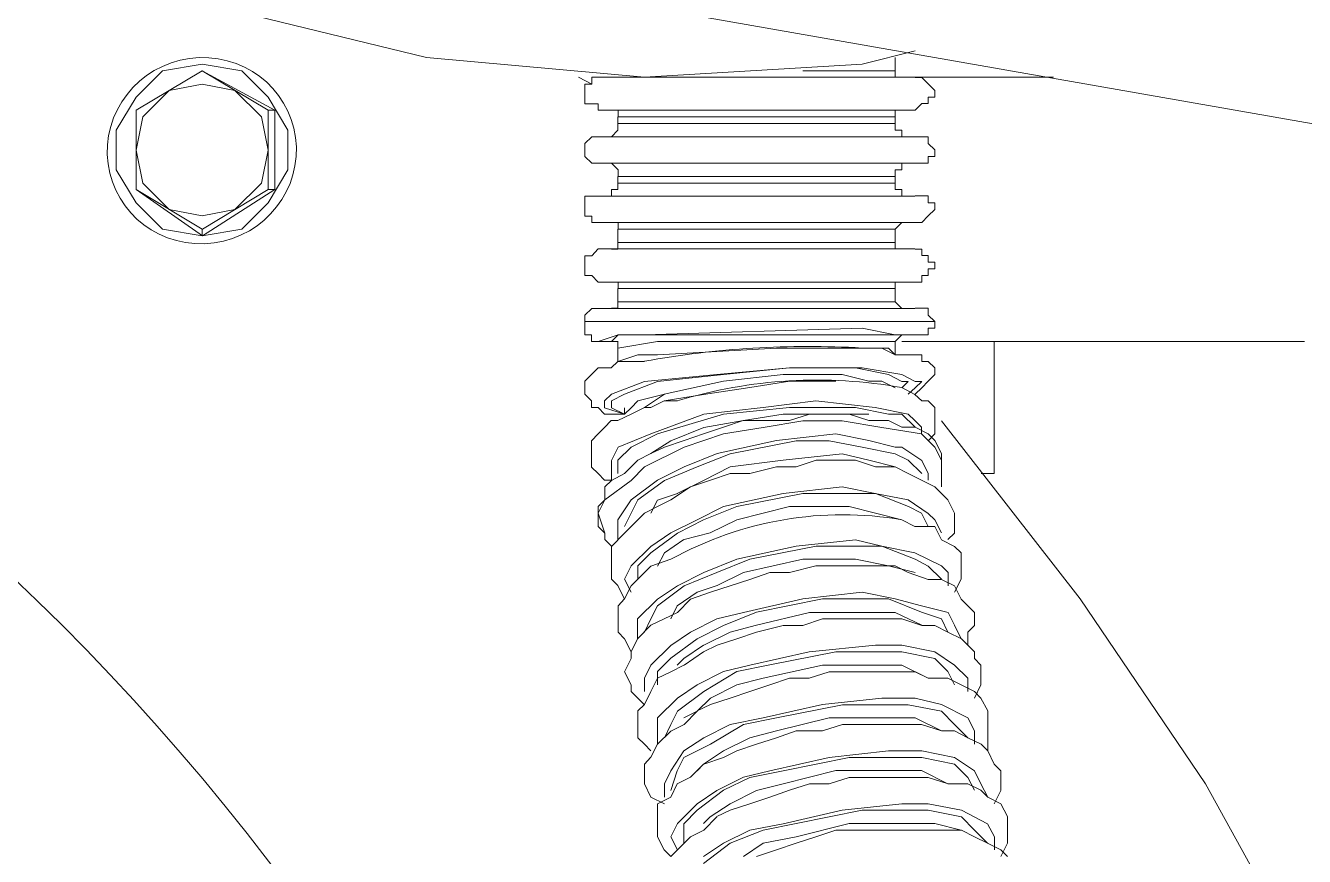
# Model space of a CAD drawing. Header units: inches. Extents: x 11 to 128, y 20 to 108.
# Drawn here: x 30.0536 to 30.192, y 83.0652 to 83.1551 of the extents above; entities that cross this region are included whole.
import ezdxf

# ---------------------------------------------------------------- set-up
doc = ezdxf.new("R2010")
doc.units = ezdxf.units.IN
doc.header["$MEASUREMENT"] = 0
doc.layers.add('1', color=255, linetype='Continuous')
doc.layers.add('Dim', color=6, linetype='Continuous', lineweight=13)

# ---------------------------------------------------------------- blocks, each defined once
blk = doc.blocks.new('5')
at = {"layer": '1', "lineweight": 9}
for p, q in [((225.1973, -21.47482), (225.46149, -21.52118)), ((225.21063, -21.48434), (225.2316, -21.48942)), ((225.2735, -21.49007), (225.2786, -21.48879)), ((225.21002, -21.49007), (225.20619, -21.4907)), ((225.21382, -21.4907), (225.21002, -21.49007)), ((225.2316, -21.48942), (225.25257, -21.49132)), ((225.25257, -21.49132), (225.2735, -21.49007)), ((225.27669, -21.48942), (225.27669, -21.49071)), ((225.21002, -21.4907), (225.20366, -21.49449)), ((225.20366, -21.49449), (225.21002, -21.4907)), ((225.20619, -21.4907), (225.20366, -21.49323)), ((225.217, -21.49449), (225.21002, -21.4907)), ((225.21002, -21.4907), (225.21636, -21.49449)), ((225.21002, -21.4907), (225.21002, -21.4907)), ((225.21636, -21.49323), (225.21382, -21.4907)), ((225.24749, -21.49197), (225.24621, -21.49132)), ((225.24812, -21.49132), (225.24749, -21.49132)), ((225.24749, -21.49132), (225.24749, -21.49198)), ((225.24938, -21.49132), (225.24811, -21.49132)), ((225.25257, -21.49132), (225.24938, -21.49132)), ((225.2735, -21.49132), (225.25257, -21.49132)), ((225.27605, -21.4907), (225.26782, -21.4907)), ((225.27351, -21.49132), (225.27795, -21.49132)), ((225.27669, -21.4907), (225.27604, -21.4907)), ((225.2767, -21.49069), (225.2767, -21.49132)), ((225.2767, -21.49132), (225.27732, -21.49132)), ((225.27732, -21.49132), (225.27795, -21.49132)), ((225.29193, -21.49132), (225.27734, -21.49132)), ((225.27795, -21.49132), (225.27859, -21.49132)), ((225.27924, -21.49133), (225.2786, -21.49133)), ((225.27987, -21.49196), (225.27924, -21.49133)), ((225.20683, -21.49258), (225.20429, -21.49513)), ((225.21002, -21.49197), (225.20683, -21.49258)), ((225.21317, -21.49258), (225.21002, -21.49197)), ((225.21572, -21.49513), (225.21317, -21.49258)), ((225.24749, -21.49198), (225.24684, -21.49198)), ((225.24684, -21.49198), (225.24684, -21.49259)), ((225.24684, -21.49259), (225.24684, -21.49322)), ((225.2805, -21.4926), (225.27987, -21.49196)), ((225.2805, -21.49323), (225.2805, -21.4926)), ((225.20366, -21.49323), (225.20175, -21.49641)), ((225.21826, -21.49641), (225.21636, -21.49323)), ((225.24684, -21.49322), (225.24684, -21.49387)), ((225.24684, -21.49387), (225.24749, -21.49387)), ((225.24749, -21.49387), (225.24812, -21.49387)), ((225.24812, -21.49387), (225.24812, -21.49449)), ((225.2786, -21.49449), (225.27924, -21.49386)), ((225.27924, -21.49386), (225.27987, -21.49386)), ((225.27987, -21.49386), (225.27987, -21.49323)), ((225.27987, -21.49323), (225.2805, -21.49323)), ((225.20366, -21.50212), (225.20366, -21.49449)), ((225.20366, -21.49449), (225.20366, -21.49449)), ((225.20366, -21.49832), (225.20366, -21.49449)), ((225.20429, -21.49513), (225.20366, -21.49832)), ((225.21636, -21.49832), (225.21572, -21.49513)), ((225.21636, -21.49449), (225.21636, -21.50213)), ((225.21699, -21.49449), (225.21637, -21.49449)), ((225.21699, -21.49833), (225.21699, -21.49449)), ((225.24938, -21.49449), (225.24811, -21.49449)), ((225.24812, -21.49449), (225.24939, -21.49449)), ((225.25318, -21.49449), (225.24938, -21.49449)), ((225.24938, -21.49449), (225.24938, -21.49449)), ((225.24938, -21.49449), (225.25003, -21.49449)), ((225.25318, -21.49449), (225.24939, -21.49449)), ((225.25002, -21.49514), (225.25002, -21.49578)), ((225.25129, -21.49514), (225.25002, -21.49514)), ((225.25003, -21.49449), (225.25003, -21.49515)), ((225.25382, -21.49514), (225.25129, -21.49514)), ((225.25318, -21.49449), (225.27415, -21.49449)), ((225.27415, -21.49449), (225.25318, -21.49449)), ((225.27605, -21.49514), (225.25381, -21.49514)), ((225.27795, -21.49449), (225.27415, -21.49449)), ((225.27415, -21.49449), (225.27795, -21.49449)), ((225.27669, -21.49514), (225.27604, -21.49514)), ((225.27733, -21.49449), (225.27669, -21.49449)), ((225.27669, -21.49449), (225.27669, -21.49514)), ((225.27669, -21.49514), (225.27669, -21.49578)), ((225.27669, -21.49514), (225.27669, -21.49514)), ((225.27733, -21.49449), (225.27796, -21.49449)), ((225.27795, -21.49449), (225.2786, -21.49449)), ((225.27795, -21.49449), (225.27859, -21.49449)), ((225.20175, -21.49641), (225.20175, -21.50021)), ((225.21826, -21.50021), (225.21826, -21.49641)), ((225.25002, -21.4964), (225.24938, -21.49706)), ((225.25002, -21.49577), (225.25002, -21.4964)), ((225.25129, -21.49577), (225.25002, -21.49577)), ((225.25382, -21.49577), (225.25129, -21.49577)), ((225.27605, -21.49577), (225.25381, -21.49577)), ((225.27669, -21.49577), (225.27604, -21.49577)), ((225.2767, -21.49576), (225.2767, -21.49641)), ((225.2767, -21.49641), (225.27732, -21.49641)), ((225.27732, -21.49641), (225.27732, -21.49705)), ((225.24749, -21.49705), (225.24684, -21.49768)), ((225.24812, -21.49705), (225.24749, -21.49705)), ((225.24938, -21.49705), (225.24811, -21.49705)), ((225.24812, -21.49705), (225.24812, -21.49705)), ((225.25318, -21.49705), (225.24938, -21.49705)), ((225.25318, -21.49705), (225.27415, -21.49705)), ((225.27415, -21.49705), (225.27795, -21.49705)), ((225.27732, -21.49705), (225.27795, -21.49705)), ((225.27795, -21.49705), (225.27859, -21.49705)), ((225.27924, -21.49705), (225.2786, -21.49705)), ((225.27987, -21.49705), (225.27924, -21.49705)), ((225.27987, -21.49768), (225.27987, -21.49705)), ((225.20365, -21.50212), (225.20365, -21.49832)), ((225.20366, -21.49832), (225.20429, -21.5015)), ((225.21572, -21.5015), (225.21636, -21.49832)), ((225.21699, -21.49832), (225.21699, -21.50212)), ((225.24684, -21.49768), (225.24684, -21.49833)), ((225.24684, -21.49833), (225.24684, -21.49894)), ((225.2805, -21.49831), (225.27987, -21.49768)), ((225.2805, -21.49895), (225.2805, -21.49831)), ((225.24684, -21.49894), (225.24749, -21.49958)), ((225.24749, -21.49958), (225.24812, -21.49958)), ((225.24938, -21.49958), (225.24811, -21.49958)), ((225.24812, -21.49958), (225.24939, -21.49958)), ((225.25318, -21.49958), (225.24938, -21.49958)), ((225.24938, -21.49958), (225.24938, -21.49958)), ((225.24938, -21.49958), (225.25003, -21.50021)), ((225.25318, -21.49958), (225.24939, -21.49958)), ((225.25318, -21.49958), (225.27415, -21.49958)), ((225.27415, -21.49958), (225.25318, -21.49958)), ((225.27795, -21.49958), (225.27415, -21.49958)), ((225.27415, -21.49958), (225.27795, -21.49958)), ((225.27733, -21.49957), (225.27733, -21.50022)), ((225.27733, -21.49958), (225.27796, -21.49958)), ((225.27795, -21.49958), (225.2786, -21.49958)), ((225.27795, -21.49958), (225.27859, -21.49958)), ((225.2786, -21.49958), (225.27924, -21.49958)), ((225.27924, -21.49958), (225.27987, -21.49958)), ((225.27987, -21.49958), (225.27987, -21.49895)), ((225.27987, -21.49895), (225.2805, -21.49895)), ((225.20175, -21.50021), (225.20366, -21.50339)), ((225.21636, -21.50339), (225.21826, -21.50021)), ((225.25002, -21.50086), (225.25002, -21.50151)), ((225.25129, -21.50086), (225.25002, -21.50086)), ((225.25003, -21.50021), (225.25003, -21.50086)), ((225.25382, -21.50086), (225.25129, -21.50086)), ((225.27605, -21.50086), (225.25381, -21.50086)), ((225.27669, -21.50086), (225.27604, -21.50086)), ((225.27733, -21.50022), (225.27669, -21.50022)), ((225.27669, -21.50022), (225.27669, -21.50086)), ((225.27669, -21.50086), (225.27669, -21.50151)), ((225.27669, -21.50086), (225.27669, -21.50086)), ((225.21003, -21.50657), (225.20365, -21.50212)), ((225.20366, -21.50212), (225.20366, -21.50212)), ((225.21002, -21.50592), (225.20366, -21.50213)), ((225.20429, -21.5015), (225.20683, -21.50403)), ((225.21636, -21.50212), (225.21003, -21.50592)), ((225.21699, -21.50212), (225.21003, -21.50657)), ((225.21317, -21.50403), (225.21572, -21.5015)), ((225.21699, -21.50212), (225.21637, -21.50212)), ((225.25002, -21.50212), (225.24938, -21.50212)), ((225.24938, -21.50212), (225.24938, -21.50275)), ((225.25002, -21.50151), (225.25002, -21.50151)), ((225.25002, -21.50151), (225.25002, -21.50212)), ((225.25129, -21.50151), (225.25002, -21.50151)), ((225.25382, -21.50151), (225.25129, -21.50151)), ((225.27605, -21.50151), (225.25381, -21.50151)), ((225.27669, -21.50151), (225.27604, -21.50151)), ((225.2767, -21.50151), (225.2767, -21.50212)), ((225.2767, -21.50212), (225.27732, -21.50212)), ((225.27732, -21.50212), (225.27732, -21.50275)), ((225.20366, -21.50339), (225.20619, -21.50592)), ((225.21382, -21.50592), (225.21636, -21.50339)), ((225.24749, -21.50275), (225.24684, -21.50275)), ((225.24684, -21.50275), (225.24684, -21.5034)), ((225.24684, -21.5034), (225.24684, -21.50403)), ((225.24812, -21.50275), (225.24749, -21.50275)), ((225.24938, -21.50275), (225.24811, -21.50275)), ((225.24812, -21.50275), (225.24812, -21.50275)), ((225.25318, -21.50275), (225.24938, -21.50275)), ((225.25318, -21.50275), (225.27415, -21.50275)), ((225.27415, -21.50275), (225.27795, -21.50275)), ((225.27732, -21.50275), (225.27795, -21.50275)), ((225.27795, -21.50275), (225.27859, -21.50275)), ((225.27924, -21.50274), (225.2786, -21.50274)), ((225.27987, -21.50274), (225.27924, -21.50274)), ((225.27987, -21.50339), (225.27987, -21.50274)), ((225.2805, -21.50339), (225.27987, -21.50339)), ((225.2805, -21.50403), (225.2805, -21.50339)), ((225.20683, -21.50403), (225.21002, -21.50466)), ((225.21002, -21.50466), (225.21317, -21.50403)), ((225.24684, -21.50403), (225.24684, -21.50467)), ((225.24684, -21.50467), (225.24749, -21.50467)), ((225.24749, -21.50467), (225.24749, -21.5053)), ((225.27924, -21.50529), (225.27987, -21.50466)), ((225.27987, -21.50466), (225.2805, -21.50403)), ((225.20619, -21.50592), (225.21002, -21.50658)), ((225.21002, -21.50592), (225.21002, -21.50592)), ((225.21002, -21.50658), (225.21382, -21.50592)), ((225.21002, -21.50657), (225.21002, -21.50592)), ((225.24749, -21.5053), (225.24812, -21.5053)), ((225.24938, -21.50529), (225.24811, -21.50529)), ((225.24812, -21.50529), (225.24939, -21.50529)), ((225.25318, -21.50529), (225.24938, -21.50529)), ((225.24938, -21.50529), (225.24938, -21.50529)), ((225.24938, -21.50529), (225.25003, -21.50529)), ((225.25318, -21.50529), (225.24939, -21.50529)), ((225.25002, -21.50592), (225.25002, -21.50721)), ((225.25129, -21.50592), (225.25002, -21.50592)), ((225.25003, -21.50529), (225.25003, -21.50592)), ((225.25382, -21.50592), (225.25129, -21.50592)), ((225.25318, -21.50529), (225.27415, -21.50529)), ((225.27415, -21.50529), (225.25318, -21.50529)), ((225.27605, -21.50592), (225.25381, -21.50592)), ((225.27795, -21.50529), (225.27415, -21.50529)), ((225.27415, -21.50529), (225.27795, -21.50529)), ((225.27669, -21.50592), (225.27604, -21.50592)), ((225.27733, -21.50529), (225.27669, -21.50592)), ((225.27669, -21.50592), (225.27669, -21.50721)), ((225.27669, -21.50592), (225.27669, -21.50592)), ((225.27733, -21.50529), (225.27796, -21.50529)), ((225.27795, -21.50529), (225.2786, -21.50529)), ((225.27795, -21.50529), (225.27859, -21.50529)), ((225.2786, -21.50529), (225.27924, -21.50529)), ((225.25002, -21.50721), (225.25002, -21.50721)), ((225.25002, -21.50721), (225.25002, -21.50784)), ((225.25129, -21.50721), (225.25002, -21.50721)), ((225.25382, -21.50721), (225.25129, -21.50721)), ((225.27605, -21.50721), (225.25381, -21.50721)), ((225.27669, -21.50721), (225.27604, -21.50721)), ((225.2767, -21.5072), (225.2767, -21.50783)), ((225.24749, -21.50849), (225.24684, -21.50849)), ((225.24684, -21.50849), (225.24684, -21.50912)), ((225.24812, -21.50783), (225.24749, -21.50849)), ((225.24938, -21.50783), (225.24811, -21.50783)), ((225.25318, -21.50783), (225.24938, -21.50783)), ((225.25002, -21.50784), (225.24938, -21.50784)), ((225.25318, -21.50783), (225.27415, -21.50783)), ((225.27415, -21.50783), (225.27795, -21.50783)), ((225.2767, -21.50783), (225.27732, -21.50783)), ((225.27732, -21.50783), (225.27795, -21.50783)), ((225.27795, -21.50783), (225.27859, -21.50783)), ((225.27924, -21.50784), (225.2786, -21.50784)), ((225.27924, -21.50847), (225.27924, -21.50784)), ((225.27987, -21.50847), (225.27924, -21.50847)), ((225.27987, -21.50911), (225.27987, -21.50847)), ((225.24684, -21.50912), (225.24684, -21.50975)), ((225.24684, -21.50975), (225.24684, -21.51038)), ((225.2805, -21.50911), (225.27987, -21.50911)), ((225.27987, -21.51037), (225.27987, -21.50974)), ((225.27987, -21.50974), (225.2805, -21.50974)), ((225.2805, -21.50974), (225.2805, -21.50911)), ((225.24684, -21.51038), (225.24749, -21.51038)), ((225.24749, -21.51038), (225.24812, -21.51102)), ((225.24938, -21.51103), (225.24811, -21.51103)), ((225.24812, -21.51103), (225.24939, -21.51103)), ((225.25318, -21.51103), (225.24938, -21.51103)), ((225.24938, -21.51103), (225.24938, -21.51103)), ((225.24938, -21.51103), (225.25003, -21.51103)), ((225.25318, -21.51103), (225.24939, -21.51103)), ((225.25003, -21.51103), (225.25003, -21.51166)), ((225.25318, -21.51103), (225.27415, -21.51103)), ((225.27415, -21.51103), (225.25318, -21.51103)), ((225.27795, -21.51103), (225.27415, -21.51103)), ((225.27415, -21.51103), (225.27795, -21.51103)), ((225.27733, -21.51102), (225.27669, -21.51102)), ((225.27669, -21.51102), (225.27669, -21.51165)), ((225.27733, -21.51103), (225.27796, -21.51103)), ((225.27795, -21.51103), (225.2786, -21.51103)), ((225.27795, -21.51103), (225.27859, -21.51103)), ((225.2786, -21.51103), (225.27924, -21.51103)), ((225.27924, -21.51103), (225.27924, -21.51037)), ((225.27924, -21.51037), (225.27987, -21.51037)), ((225.25002, -21.51165), (225.25002, -21.51292)), ((225.25129, -21.51165), (225.25002, -21.51165)), ((225.25382, -21.51165), (225.25129, -21.51165)), ((225.27605, -21.51165), (225.25381, -21.51165)), ((225.27669, -21.51165), (225.27604, -21.51165)), ((225.27669, -21.51165), (225.27669, -21.51292)), ((225.27669, -21.51165), (225.27669, -21.51165)), ((225.24749, -21.51355), (225.24684, -21.5142)), ((225.24812, -21.51355), (225.24749, -21.51355)), ((225.24938, -21.51355), (225.24811, -21.51355)), ((225.24812, -21.51355), (225.24812, -21.51355)), ((225.25002, -21.51354), (225.24938, -21.51354)), ((225.25318, -21.51355), (225.24938, -21.51355)), ((225.25002, -21.51291), (225.25002, -21.51291)), ((225.25002, -21.51291), (225.25002, -21.51354)), ((225.25129, -21.51291), (225.25002, -21.51291)), ((225.25382, -21.51291), (225.25129, -21.51291)), ((225.25318, -21.51355), (225.27415, -21.51355)), ((225.27605, -21.51291), (225.25381, -21.51291)), ((225.27415, -21.51355), (225.27795, -21.51355)), ((225.27669, -21.51291), (225.27604, -21.51291)), ((225.2767, -21.51291), (225.27732, -21.51355)), ((225.27732, -21.51355), (225.27795, -21.51355)), ((225.27795, -21.51355), (225.27859, -21.51355)), ((225.27924, -21.51354), (225.2786, -21.51354)), ((225.27987, -21.51354), (225.27924, -21.51354)), ((225.27987, -21.51419), (225.27987, -21.51354)), ((225.24684, -21.5142), (225.24684, -21.51483)), ((225.24684, -21.51482), (225.24684, -21.51482)), ((225.24684, -21.51482), (225.24684, -21.51546)), ((225.24749, -21.51482), (225.24684, -21.51482)), ((225.25129, -21.51482), (225.24748, -21.51482)), ((225.27924, -21.51482), (225.25128, -21.51482)), ((225.27924, -21.51482), (225.2805, -21.51482)), ((225.2805, -21.51482), (225.27987, -21.51419)), ((225.2805, -21.51545), (225.2805, -21.51482)), ((225.24684, -21.51546), (225.24684, -21.51609)), ((225.24684, -21.51609), (225.24748, -21.51609)), ((225.24748, -21.51609), (225.24748, -21.51674)), ((225.24811, -21.51673), (225.25003, -21.51608)), ((225.24938, -21.51608), (225.24938, -21.51608)), ((225.24939, -21.51673), (225.25003, -21.51608)), ((225.25003, -21.51608), (225.25257, -21.51608)), ((225.25003, -21.51608), (225.25128, -21.51608)), ((225.25128, -21.51608), (225.25318, -21.51608)), ((225.25257, -21.51608), (225.2735, -21.51545)), ((225.25318, -21.51608), (225.27351, -21.51608)), ((225.27351, -21.51545), (225.27351, -21.51545)), ((225.27351, -21.51545), (225.27669, -21.51608)), ((225.27351, -21.51608), (225.27605, -21.51608)), ((225.27351, -21.51608), (225.27351, -21.51608)), ((225.27605, -21.51608), (225.27734, -21.51608)), ((225.27669, -21.51674), (225.27733, -21.51608)), ((225.27669, -21.51608), (225.27733, -21.51608)), ((225.27669, -21.51608), (225.27859, -21.51608)), ((225.27733, -21.51608), (225.27796, -21.51608)), ((225.27733, -21.51608), (225.27733, -21.51608)), ((225.27733, -21.51608), (225.27733, -21.51608)), ((225.27733, -21.51608), (225.27733, -21.51608)), ((225.27795, -21.51608), (225.27734, -21.51608)), ((225.27734, -21.51608), (225.27795, -21.51608)), ((225.27795, -21.51608), (225.27734, -21.51608)), ((225.27859, -21.51608), (225.27795, -21.51608)), ((225.27796, -21.51608), (225.2786, -21.51608)), ((225.2786, -21.51608), (225.27925, -21.51608)), ((225.27925, -21.51608), (225.27987, -21.51608)), ((225.27987, -21.51608), (225.27987, -21.51545)), ((225.27987, -21.51545), (225.2805, -21.51545)), ((225.24748, -21.51674), (225.24811, -21.51674)), ((225.24874, -21.51673), (225.24811, -21.51673)), ((225.24811, -21.51674), (225.24874, -21.51674)), ((225.24938, -21.51673), (225.24874, -21.51673)), ((225.24874, -21.51674), (225.24938, -21.51674)), ((225.24938, -21.51674), (225.25002, -21.51674)), ((225.24938, -21.51674), (225.24938, -21.51674)), ((225.24938, -21.51674), (225.25003, -21.51674)), ((225.25002, -21.51674), (225.25002, -21.51674)), ((225.25002, -21.51674), (225.25002, -21.51737)), ((225.25002, -21.51737), (225.25382, -21.51674)), ((225.25002, -21.51674), (225.25002, -21.51674)), ((225.25382, -21.51674), (225.26399, -21.51674)), ((225.26399, -21.51674), (225.27415, -21.51674)), ((225.27415, -21.51674), (225.27669, -21.51674)), ((225.27669, -21.51802), (225.27669, -21.51673)), ((225.27669, -21.51674), (225.27669, -21.51674)), ((225.27733, -21.51674), (225.31606, -21.51674)), ((225.28622, -21.51674), (225.28622, -21.52943)), ((225.25002, -21.51737), (225.25002, -21.51865)), ((225.25192, -21.51802), (225.25002, -21.51865)), ((225.25382, -21.51802), (225.25192, -21.51802)), ((225.26527, -21.51736), (225.25382, -21.51802)), ((225.27098, -21.51736), (225.26527, -21.51736)), ((225.27415, -21.51736), (225.27098, -21.51736)), ((225.27415, -21.51737), (225.27351, -21.51737)), ((225.27542, -21.51736), (225.27415, -21.51736)), ((225.27541, -21.51737), (225.27415, -21.51737)), ((225.27605, -21.51737), (225.27541, -21.51737)), ((225.27669, -21.51802), (225.27542, -21.51736)), ((225.27604, -21.51736), (225.27669, -21.51802)), ((225.27733, -21.51802), (225.27668, -21.51802)), ((225.27669, -21.51802), (225.27669, -21.51802)), ((225.27669, -21.51802), (225.27669, -21.51802)), ((225.27795, -21.51802), (225.27733, -21.51802)), ((225.2786, -21.51802), (225.27795, -21.51802)), ((225.27924, -21.51802), (225.2786, -21.51802)), ((225.27924, -21.51865), (225.27924, -21.51802)), ((225.24812, -21.51927), (225.24748, -21.51991)), ((225.24873, -21.51927), (225.24812, -21.51927)), ((225.24937, -21.51927), (225.24873, -21.51927)), ((225.25002, -21.51864), (225.24937, -21.51927)), ((225.25002, -21.51864), (225.25002, -21.51864)), ((225.25065, -21.51864), (225.25002, -21.51864)), ((225.25129, -21.51864), (225.25065, -21.51864)), ((225.25192, -21.51864), (225.2513, -21.51864)), ((225.25257, -21.51864), (225.25192, -21.51864)), ((225.25954, -21.51991), (225.26653, -21.51928)), ((225.26653, -21.51928), (225.26017, -21.51991)), ((225.27288, -21.51928), (225.26653, -21.51928)), ((225.26653, -21.51928), (225.27351, -21.51928)), ((225.27605, -21.51991), (225.27288, -21.51928)), ((225.27351, -21.51928), (225.27733, -21.51991)), ((225.27987, -21.51865), (225.27924, -21.51865)), ((225.2805, -21.51926), (225.27987, -21.51865)), ((225.2805, -21.51991), (225.2805, -21.51926)), ((225.24748, -21.51991), (225.24683, -21.52056)), ((225.24683, -21.52056), (225.24683, -21.52117)), ((225.24939, -21.52181), (225.25256, -21.52057)), ((225.25381, -21.52057), (225.25064, -21.52181)), ((225.25256, -21.52057), (225.25954, -21.51991)), ((225.26017, -21.51991), (225.25381, -21.52057)), ((225.26018, -21.52056), (225.25447, -21.52181)), ((225.26591, -21.51991), (225.26018, -21.52056)), ((225.26654, -21.52056), (225.26272, -21.52117)), ((225.2716, -21.51991), (225.26591, -21.51991)), ((225.27098, -21.52056), (225.26654, -21.52056)), ((225.27415, -21.52056), (225.2716, -21.51991)), ((225.27542, -21.52056), (225.27415, -21.52056)), ((225.27669, -21.52118), (225.27542, -21.52056)), ((225.27733, -21.52057), (225.27605, -21.51991)), ((225.27733, -21.51991), (225.2786, -21.52057)), ((225.27733, -21.52118), (225.27795, -21.52057)), ((225.27795, -21.52057), (225.27733, -21.52057)), ((225.2786, -21.52057), (225.27924, -21.52057)), ((225.27924, -21.52057), (225.2786, -21.52118)), ((225.27924, -21.52118), (225.27987, -21.52055)), ((225.27987, -21.52055), (225.2805, -21.51991)), ((225.24683, -21.52117), (225.24683, -21.5218)), ((225.24683, -21.5218), (225.24748, -21.52244)), ((225.24873, -21.52244), (225.24939, -21.52181)), ((225.25064, -21.52181), (225.24939, -21.52244)), ((225.25448, -21.52181), (225.25192, -21.52244)), ((225.25256, -21.52309), (225.25448, -21.52181)), ((225.25826, -21.52182), (225.25447, -21.52243)), ((225.26272, -21.52117), (225.25826, -21.52182)), ((225.27859, -21.52182), (225.27732, -21.52117)), ((225.2786, -21.52118), (225.27795, -21.52181)), ((225.27924, -21.52243), (225.27859, -21.52182)), ((225.2786, -21.52181), (225.27924, -21.52118)), ((225.2786, -21.52181), (225.2786, -21.52181)), ((225.24748, -21.52244), (225.24748, -21.52309)), ((225.24748, -21.52309), (225.24812, -21.52309)), ((225.24812, -21.52309), (225.24873, -21.52372)), ((225.24873, -21.5231), (225.24873, -21.52244)), ((225.25064, -21.52373), (225.24873, -21.5231)), ((225.24939, -21.52244), (225.24939, -21.5231)), ((225.24939, -21.5231), (225.25064, -21.52373)), ((225.25129, -21.5231), (225.25064, -21.52373)), ((225.25064, -21.52373), (225.25064, -21.5231)), ((225.25064, -21.5231), (225.25064, -21.52373)), ((225.25192, -21.52244), (225.25129, -21.5231)), ((225.25257, -21.52309), (225.2513, -21.52372)), ((225.25318, -21.52309), (225.25256, -21.52309)), ((225.25447, -21.52244), (225.25318, -21.52309)), ((225.25573, -21.52244), (225.25447, -21.52244)), ((225.25827, -21.52373), (225.26398, -21.52308)), ((225.26018, -21.52372), (225.26653, -21.52309)), ((225.26398, -21.52308), (225.26906, -21.52245)), ((225.26653, -21.52309), (225.27287, -21.52309)), ((225.26906, -21.52245), (225.27477, -21.52308)), ((225.27287, -21.52309), (225.27606, -21.52372)), ((225.27477, -21.52308), (225.27794, -21.52373)), ((225.27987, -21.52243), (225.27924, -21.52243)), ((225.28049, -21.52309), (225.27987, -21.52243)), ((225.28049, -21.52372), (225.28049, -21.52309)), ((225.24873, -21.52372), (225.24937, -21.52372)), ((225.24937, -21.52434), (225.24873, -21.52499)), ((225.24937, -21.52372), (225.25002, -21.52372)), ((225.25002, -21.52434), (225.24937, -21.52434)), ((225.25002, -21.52372), (225.25065, -21.52372)), ((225.25129, -21.52373), (225.25002, -21.52434)), ((225.25064, -21.52373), (225.25064, -21.52373)), ((225.25064, -21.52373), (225.25064, -21.52373)), ((225.25064, -21.52373), (225.25064, -21.52373)), ((225.25064, -21.52373), (225.25064, -21.52373)), ((225.25064, -21.52373), (225.25064, -21.52373)), ((225.25318, -21.52561), (225.25827, -21.52373)), ((225.25382, -21.52561), (225.26018, -21.52372)), ((225.26208, -21.52434), (225.25827, -21.52499)), ((225.26207, -21.52434), (225.26017, -21.52498)), ((225.26399, -21.52434), (225.26207, -21.52434)), ((225.2659, -21.52373), (225.26208, -21.52434)), ((225.26653, -21.52434), (225.26399, -21.52434)), ((225.26399, -21.52499), (225.2678, -21.52435)), ((225.26969, -21.52373), (225.2659, -21.52373)), ((225.26845, -21.52373), (225.26653, -21.52434)), ((225.2678, -21.52435), (225.2716, -21.52435)), ((225.27035, -21.52373), (225.26845, -21.52373)), ((225.27415, -21.52373), (225.26969, -21.52373)), ((225.27226, -21.52373), (225.27035, -21.52373)), ((225.2716, -21.52435), (225.27541, -21.52499)), ((225.27416, -21.52434), (225.27226, -21.52373)), ((225.27606, -21.52434), (225.27416, -21.52434)), ((225.27606, -21.52372), (225.27733, -21.52372)), ((225.27733, -21.52498), (225.27606, -21.52434)), ((225.27733, -21.52372), (225.2786, -21.52498)), ((225.27794, -21.52373), (225.27859, -21.52434)), ((225.27859, -21.52434), (225.27923, -21.52498)), ((225.28049, -21.52435), (225.28049, -21.52372)), ((225.28049, -21.52562), (225.28049, -21.52435)), ((225.29448, -21.54149), (225.28114, -21.52435)), ((225.24812, -21.5256), (225.24748, -21.52628)), ((225.24873, -21.52499), (225.24812, -21.5256)), ((225.25003, -21.52689), (225.25318, -21.52561)), ((225.25129, -21.5269), (225.25382, -21.52561)), ((225.25827, -21.52499), (225.2551, -21.52628)), ((225.25826, -21.52561), (225.25638, -21.52626)), ((225.25638, -21.5269), (225.26017, -21.52562)), ((225.26017, -21.52498), (225.25826, -21.52561)), ((225.26017, -21.52562), (225.26399, -21.52499)), ((225.26526, -21.52626), (225.27097, -21.52561)), ((225.27097, -21.52561), (225.27416, -21.52626)), ((225.27541, -21.52499), (225.27923, -21.52562)), ((225.2786, -21.52498), (225.27733, -21.52498)), ((225.27987, -21.52561), (225.2786, -21.52498)), ((225.27923, -21.52498), (225.27923, -21.52561)), ((225.27923, -21.52562), (225.2805, -21.5269)), ((225.2805, -21.52626), (225.27987, -21.52561)), ((225.27987, -21.52627), (225.28049, -21.52562)), ((225.24748, -21.52628), (225.24748, -21.52689)), ((225.24748, -21.52689), (225.24748, -21.52752)), ((225.24938, -21.52816), (225.25003, -21.52689)), ((225.25002, -21.52814), (225.25129, -21.5269)), ((225.25256, -21.5288), (225.25638, -21.5269)), ((225.25448, -21.52689), (225.25317, -21.52751)), ((225.2551, -21.52627), (225.25318, -21.52751)), ((225.25638, -21.52626), (225.25448, -21.52689)), ((225.25955, -21.52751), (225.26526, -21.52626)), ((225.26082, -21.52752), (225.26715, -21.52627)), ((225.26715, -21.52627), (225.27034, -21.52627)), ((225.27034, -21.52627), (225.27351, -21.5269)), ((225.27351, -21.5269), (225.2767, -21.52752)), ((225.27416, -21.52626), (225.27669, -21.52689)), ((225.27733, -21.5269), (225.27668, -21.5269)), ((225.27925, -21.52816), (225.27733, -21.5269)), ((225.28114, -21.52751), (225.2805, -21.52626)), ((225.2805, -21.5269), (225.28114, -21.52815)), ((225.24748, -21.52752), (225.24748, -21.52881)), ((225.24938, -21.52942), (225.24938, -21.52816)), ((225.25002, -21.5288), (225.25002, -21.52814)), ((225.25193, -21.52815), (225.25064, -21.52943)), ((225.25318, -21.52751), (225.25193, -21.52815)), ((225.25318, -21.52751), (225.25193, -21.52815)), ((225.25638, -21.52879), (225.25955, -21.52751)), ((225.25763, -21.5288), (225.26082, -21.52752)), ((225.26591, -21.52815), (225.26082, -21.5288)), ((225.2716, -21.52752), (225.26591, -21.52815)), ((225.26908, -21.52815), (225.26716, -21.5288)), ((225.27098, -21.52815), (225.26908, -21.52815)), ((225.27287, -21.52815), (225.27098, -21.52815)), ((225.27415, -21.52815), (225.2716, -21.52752)), ((225.27479, -21.5288), (225.27287, -21.52815)), ((225.27669, -21.5288), (225.27415, -21.52815)), ((225.2767, -21.52752), (225.27795, -21.52815)), ((225.27795, -21.52815), (225.27924, -21.52943)), ((225.27987, -21.52943), (225.27925, -21.52816)), ((225.28114, -21.52816), (225.28114, -21.52751)), ((225.28114, -21.52815), (225.28114, -21.5288)), ((225.28114, -21.52942), (225.28114, -21.52816)), ((225.24748, -21.52881), (225.24812, -21.52944)), ((225.24812, -21.52944), (225.24873, -21.53007)), ((225.24938, -21.53008), (225.24938, -21.52942)), ((225.25064, -21.52943), (225.24939, -21.53009)), ((225.25002, -21.52943), (225.25002, -21.5288)), ((225.25257, -21.5288), (225.2513, -21.53009)), ((225.25382, -21.53008), (225.25638, -21.52879)), ((225.25448, -21.53009), (225.25763, -21.5288)), ((225.26082, -21.5288), (225.25826, -21.53009)), ((225.26082, -21.52943), (225.25891, -21.53007)), ((225.26272, -21.52943), (225.26082, -21.52943)), ((225.26526, -21.5288), (225.26272, -21.52943)), ((225.26716, -21.5288), (225.26526, -21.5288)), ((225.27669, -21.5288), (225.27479, -21.5288)), ((225.27794, -21.52943), (225.27669, -21.5288)), ((225.27923, -21.53007), (225.27794, -21.52943)), ((225.27987, -21.53008), (225.27987, -21.52943)), ((225.28114, -21.5288), (225.28114, -21.52943)), ((225.28114, -21.53008), (225.28114, -21.52942)), ((225.28114, -21.52943), (225.28114, -21.52943)), ((225.28622, -21.52943), (225.28495, -21.52943)), ((225.24873, -21.53007), (225.24937, -21.53007)), ((225.24939, -21.53009), (225.24874, -21.5307)), ((225.2513, -21.53009), (225.24874, -21.53196)), ((225.24874, -21.5307), (225.24874, -21.53196)), ((225.25129, -21.53197), (225.25382, -21.53008)), ((225.25192, -21.53196), (225.25448, -21.53009)), ((225.25701, -21.5307), (225.25509, -21.53196)), ((225.25826, -21.53009), (225.25572, -21.53135)), ((225.25891, -21.53007), (225.25701, -21.5307)), ((225.2659, -21.53134), (225.2716, -21.53071)), ((225.2716, -21.53071), (225.27478, -21.53134)), ((225.2805, -21.5307), (225.27923, -21.53007)), ((225.28115, -21.53135), (225.2805, -21.5307)), ((225.28114, -21.5307), (225.28114, -21.53008)), ((225.24874, -21.53196), (225.24811, -21.53259)), ((225.24874, -21.53196), (225.24811, -21.53325)), ((225.25002, -21.53387), (225.25129, -21.53197)), ((225.25129, -21.53325), (225.25192, -21.53196)), ((225.25381, -21.53198), (225.25318, -21.53324)), ((225.25573, -21.53134), (225.25381, -21.53198)), ((225.25509, -21.53196), (225.25382, -21.5326)), ((225.26017, -21.5326), (225.2659, -21.53134)), ((225.26147, -21.5326), (225.2678, -21.53134)), ((225.2678, -21.53134), (225.27097, -21.53134)), ((225.27097, -21.53134), (225.27479, -21.53134)), ((225.27478, -21.53134), (225.27795, -21.53197)), ((225.27479, -21.53134), (225.27796, -21.5326)), ((225.27795, -21.53197), (225.27987, -21.53326)), ((225.28177, -21.53196), (225.28115, -21.53135)), ((225.2824, -21.53325), (225.28177, -21.53196)), ((225.24811, -21.53259), (225.24811, -21.53325)), ((225.24811, -21.53325), (225.24811, -21.53451)), ((225.24811, -21.53325), (225.24874, -21.53515)), ((225.25064, -21.53451), (225.25129, -21.53325)), ((225.25257, -21.53325), (225.25129, -21.53452)), ((225.25382, -21.5326), (225.25257, -21.53325)), ((225.25763, -21.53387), (225.26017, -21.5326)), ((225.25826, -21.53389), (225.26147, -21.5326)), ((225.26653, -21.53259), (225.26146, -21.53388)), ((225.27226, -21.53259), (225.26653, -21.53259)), ((225.27479, -21.53324), (225.27226, -21.53259)), ((225.27733, -21.53388), (225.27479, -21.53324)), ((225.27796, -21.5326), (225.27923, -21.53325)), ((225.27923, -21.53325), (225.27987, -21.53452)), ((225.27987, -21.53326), (225.2805, -21.53387)), ((225.2824, -21.53388), (225.2824, -21.53325)), ((225.24811, -21.53451), (225.24874, -21.53515)), ((225.25002, -21.5345), (225.25002, -21.53387)), ((225.25002, -21.53579), (225.25002, -21.5345)), ((225.25129, -21.53452), (225.25065, -21.53515)), ((225.25511, -21.53513), (225.25763, -21.53387)), ((225.25574, -21.53515), (225.25826, -21.53389)), ((225.26146, -21.53388), (225.2589, -21.53514)), ((225.27859, -21.53452), (225.27733, -21.53388)), ((225.28049, -21.53452), (225.27859, -21.53452)), ((225.28115, -21.53579), (225.28049, -21.53452)), ((225.2805, -21.53387), (225.28114, -21.53513)), ((225.2824, -21.53515), (225.2824, -21.53388)), ((225.24874, -21.53514), (225.24874, -21.53514)), ((225.24874, -21.53514), (225.24874, -21.53578)), ((225.24874, -21.53578), (225.24938, -21.53643)), ((225.25065, -21.53515), (225.24938, -21.53644)), ((225.25317, -21.53705), (225.25574, -21.53515)), ((225.25319, -21.53644), (225.25511, -21.53513)), ((225.25637, -21.53578), (225.25448, -21.53704)), ((225.2589, -21.53514), (225.25638, -21.53577)), ((225.27288, -21.53579), (225.26717, -21.53642)), ((225.27541, -21.53642), (225.27288, -21.53579)), ((225.2824, -21.53644), (225.28115, -21.53579)), ((225.28177, -21.53578), (225.2824, -21.53515)), ((225.24938, -21.53644), (225.24938, -21.53768)), ((225.25129, -21.53832), (225.25319, -21.53644)), ((225.26717, -21.53642), (225.26146, -21.53767)), ((225.26272, -21.53767), (225.26908, -21.53643)), ((225.26908, -21.53643), (225.27225, -21.53643)), ((225.27225, -21.53643), (225.27542, -21.53643)), ((225.27859, -21.53706), (225.27541, -21.53642)), ((225.27542, -21.53643), (225.27861, -21.53767)), ((225.28305, -21.53705), (225.2824, -21.53644)), ((225.24938, -21.53768), (225.24938, -21.53831)), ((225.25192, -21.53831), (225.25317, -21.53705)), ((225.2551, -21.53767), (225.25318, -21.53833)), ((225.25448, -21.53704), (225.25381, -21.53833)), ((225.26146, -21.53767), (225.25827, -21.53895)), ((225.25953, -21.53896), (225.26272, -21.53767)), ((225.26782, -21.53766), (225.26209, -21.53895)), ((225.27287, -21.53766), (225.26782, -21.53766)), ((225.27606, -21.53832), (225.27287, -21.53766)), ((225.28114, -21.53832), (225.27859, -21.53706)), ((225.27861, -21.53767), (225.27986, -21.53833)), ((225.28305, -21.53768), (225.28305, -21.53705)), ((225.28305, -21.53895), (225.28305, -21.53768)), ((225.24938, -21.53831), (225.24938, -21.5396)), ((225.25065, -21.5396), (225.25129, -21.53832)), ((225.25192, -21.5396), (225.25192, -21.53831)), ((225.25318, -21.53833), (225.25193, -21.53959)), ((225.25827, -21.53895), (225.25573, -21.54022)), ((225.25638, -21.54023), (225.25953, -21.53896)), ((225.26209, -21.53895), (225.25955, -21.54021)), ((225.26463, -21.53895), (225.26271, -21.53961)), ((225.26653, -21.53895), (225.26463, -21.53895)), ((225.26907, -21.53832), (225.26653, -21.53895)), ((225.27098, -21.53832), (225.26907, -21.53832)), ((225.27288, -21.53832), (225.27098, -21.53832)), ((225.27478, -21.53832), (225.27288, -21.53832)), ((225.2767, -21.53832), (225.27478, -21.53832)), ((225.2786, -21.53895), (225.27606, -21.53832)), ((225.27795, -21.53895), (225.2767, -21.53832)), ((225.27987, -21.53961), (225.27795, -21.53895)), ((225.27986, -21.53833), (225.28115, -21.53959)), ((225.28178, -21.53895), (225.28114, -21.53832)), ((225.28178, -21.54022), (225.28178, -21.53895)), ((225.28305, -21.5396), (225.28305, -21.53895)), ((225.24938, -21.5396), (225.25002, -21.54021)), ((225.25002, -21.54021), (225.25065, -21.5415)), ((225.25128, -21.54023), (225.25064, -21.54149)), ((225.25129, -21.54085), (225.25065, -21.5396)), ((225.25193, -21.53959), (225.25128, -21.54023)), ((225.25573, -21.54022), (225.25381, -21.5415)), ((225.25382, -21.54214), (225.25638, -21.54023)), ((225.25955, -21.54021), (225.25763, -21.54085)), ((225.26081, -21.54022), (225.25892, -21.54085)), ((225.26271, -21.53961), (225.26081, -21.54022)), ((225.28114, -21.53961), (225.27987, -21.53961)), ((225.28241, -21.54022), (225.28114, -21.53961)), ((225.2824, -21.54085), (225.28305, -21.5396)), ((225.28305, -21.5415), (225.28241, -21.54022)), ((225.25064, -21.54149), (225.25003, -21.54214)), ((225.25381, -21.5415), (225.25191, -21.5434)), ((225.25763, -21.54085), (225.25572, -21.54215)), ((225.257, -21.5415), (225.25573, -21.54279)), ((225.25892, -21.54085), (225.257, -21.5415)), ((225.26208, -21.54278), (225.26781, -21.54149)), ((225.26336, -21.54277), (225.2697, -21.54148)), ((225.26781, -21.54149), (225.2735, -21.54084)), ((225.2697, -21.54148), (225.27287, -21.54148)), ((225.27287, -21.54148), (225.27606, -21.54148)), ((225.2735, -21.54084), (225.27669, -21.54149)), ((225.27606, -21.54148), (225.27923, -21.54277)), ((225.27669, -21.54149), (225.27923, -21.54214)), ((225.28368, -21.54214), (225.28305, -21.5415)), ((225.30655, -21.55926), (225.29448, -21.54149)), ((225.25003, -21.54214), (225.25003, -21.54339)), ((225.25318, -21.54339), (225.25382, -21.54214)), ((225.25573, -21.54278), (225.25447, -21.54339)), ((225.25572, -21.54215), (225.25509, -21.5434)), ((225.25953, -21.54339), (225.26208, -21.54278)), ((225.26018, -21.54403), (225.26336, -21.54277)), ((225.26844, -21.54278), (225.26335, -21.54402)), ((225.27415, -21.54278), (225.26844, -21.54278)), ((225.27669, -21.54278), (225.27415, -21.54278)), ((225.27924, -21.54402), (225.27669, -21.54278)), ((225.27923, -21.54214), (225.28178, -21.54278)), ((225.27923, -21.54277), (225.28114, -21.5434)), ((225.28178, -21.54278), (225.2824, -21.54402)), ((225.28431, -21.54279), (225.28368, -21.54214)), ((225.28431, -21.54403), (225.28431, -21.54279)), ((225.25003, -21.54339), (225.25003, -21.54467)), ((225.25191, -21.5434), (225.25191, -21.54403)), ((225.25318, -21.54402), (225.25191, -21.54531)), ((225.25191, -21.54403), (225.25191, -21.54532)), ((225.25257, -21.54467), (225.25318, -21.54339)), ((225.25447, -21.54339), (225.25318, -21.54402)), ((225.25701, -21.54467), (225.25953, -21.54339)), ((225.25763, -21.54532), (225.26018, -21.54403)), ((225.26335, -21.54402), (225.26081, -21.54468)), ((225.2659, -21.54403), (225.26336, -21.54468)), ((225.2678, -21.54403), (225.2659, -21.54403)), ((225.2697, -21.54339), (225.2678, -21.54403)), ((225.2716, -21.54339), (225.2697, -21.54339)), ((225.27351, -21.54339), (225.2716, -21.54339)), ((225.27541, -21.54339), (225.27351, -21.54339)), ((225.27733, -21.54339), (225.27541, -21.54339)), ((225.27924, -21.54403), (225.27733, -21.54339)), ((225.2805, -21.54403), (225.27924, -21.54403)), ((225.28177, -21.54468), (225.2805, -21.54403)), ((225.28114, -21.5434), (225.28177, -21.54467)), ((225.2824, -21.54402), (225.28305, -21.54531)), ((225.28368, -21.54467), (225.28431, -21.54403)), ((225.25003, -21.54467), (225.25064, -21.54531)), ((225.25064, -21.54531), (225.25128, -21.54657)), ((225.25191, -21.54531), (225.25129, -21.54657)), ((225.25509, -21.54596), (225.25701, -21.54467)), ((225.25509, -21.5472), (225.25763, -21.54532)), ((225.26081, -21.54468), (225.25827, -21.54594)), ((225.26146, -21.54531), (225.25955, -21.54594)), ((225.26336, -21.54468), (225.26146, -21.54531)), ((225.28306, -21.54531), (225.28177, -21.54468)), ((225.28431, -21.54658), (225.28306, -21.54531)), ((225.28368, -21.54595), (225.28368, -21.54467)), ((225.25129, -21.54657), (225.25129, -21.54721)), ((225.25318, -21.54786), (225.25509, -21.54596)), ((225.25826, -21.54595), (225.25637, -21.54722)), ((225.25826, -21.54658), (225.25638, -21.54786)), ((225.25955, -21.54594), (225.25826, -21.54658)), ((225.26272, -21.54786), (225.26843, -21.54657)), ((225.26463, -21.54784), (225.27099, -21.54656)), ((225.26843, -21.54657), (225.27479, -21.54594)), ((225.27099, -21.54656), (225.27416, -21.54656)), ((225.27416, -21.54656), (225.27733, -21.54656)), ((225.27479, -21.54594), (225.27733, -21.54594)), ((225.27733, -21.54594), (225.2805, -21.54657)), ((225.27733, -21.54656), (225.28049, -21.54721)), ((225.2805, -21.54657), (225.2824, -21.54786)), ((225.28431, -21.54721), (225.28431, -21.54658)), ((225.25129, -21.54721), (225.25064, -21.54849)), ((225.25257, -21.5491), (225.25318, -21.54786)), ((225.25382, -21.54848), (225.25509, -21.5472)), ((225.25637, -21.54785), (225.2551, -21.54849)), ((225.25637, -21.54722), (225.25572, -21.54785)), ((225.26018, -21.54847), (225.26272, -21.54786)), ((225.26146, -21.54848), (225.26463, -21.54784)), ((225.26969, -21.54785), (225.26398, -21.54911)), ((225.27478, -21.54785), (225.26969, -21.54785)), ((225.27732, -21.54785), (225.27478, -21.54785)), ((225.27987, -21.54911), (225.27732, -21.54785)), ((225.28049, -21.54721), (225.28177, -21.54848)), ((225.2824, -21.54786), (225.28369, -21.5491)), ((225.28494, -21.54786), (225.28431, -21.54721)), ((225.28494, -21.54911), (225.28494, -21.54786)), ((225.25064, -21.54849), (225.25129, -21.54976)), ((225.25257, -21.55039), (225.25257, -21.5491)), ((225.25381, -21.54912), (225.25319, -21.55038)), ((225.2551, -21.54849), (225.25381, -21.54912)), ((225.25382, -21.54975), (225.25382, -21.54848)), ((225.25763, -21.54976), (225.26018, -21.54847)), ((225.25827, -21.55039), (225.26146, -21.54848)), ((225.26398, -21.54911), (225.26146, -21.54974)), ((225.26653, -21.5491), (225.26462, -21.54975)), ((225.26843, -21.5491), (225.26653, -21.5491)), ((225.27035, -21.54849), (225.26843, -21.5491)), ((225.27287, -21.54849), (225.27035, -21.54849)), ((225.27479, -21.54849), (225.27287, -21.54849)), ((225.27669, -21.54849), (225.27479, -21.54849)), ((225.2786, -21.54849), (225.27669, -21.54849)), ((225.27986, -21.5491), (225.2786, -21.54849)), ((225.28177, -21.5491), (225.27986, -21.5491)), ((225.28177, -21.54848), (225.28241, -21.54974)), ((225.28304, -21.54975), (225.28177, -21.5491)), ((225.28369, -21.5491), (225.28369, -21.55039)), ((225.28494, -21.54974), (225.28494, -21.54911)), ((225.25129, -21.54976), (225.25129, -21.55039)), ((225.25129, -21.55039), (225.25258, -21.55166)), ((225.25319, -21.55038), (225.25256, -21.55165)), ((225.25573, -21.55227), (225.25827, -21.55039)), ((225.25574, -21.55102), (225.25763, -21.54976)), ((225.26146, -21.54974), (225.25892, -21.55103)), ((225.26272, -21.55039), (225.26082, -21.55102)), ((225.26462, -21.54975), (225.26272, -21.55039)), ((225.28432, -21.55039), (225.28304, -21.54975)), ((225.28431, -21.55102), (225.28494, -21.54974)), ((225.28494, -21.55102), (225.28432, -21.55039)), ((225.25256, -21.55165), (225.25192, -21.55226)), ((225.25382, -21.55292), (225.25574, -21.55102)), ((225.25891, -21.55165), (225.25763, -21.55226)), ((225.25891, -21.55102), (225.25764, -21.55227)), ((225.26082, -21.55102), (225.25891, -21.55165)), ((225.26398, -21.55293), (225.2697, -21.55165)), ((225.26527, -21.55292), (225.27161, -21.55166)), ((225.2697, -21.55165), (225.27541, -21.55102)), ((225.27161, -21.55166), (225.27478, -21.55166)), ((225.27478, -21.55166), (225.27795, -21.55166)), ((225.27541, -21.55102), (225.2786, -21.55102)), ((225.27795, -21.55166), (225.28115, -21.55227)), ((225.2786, -21.55102), (225.28114, -21.55165)), ((225.28114, -21.55165), (225.28368, -21.55293)), ((225.28559, -21.55226), (225.28494, -21.55102)), ((225.25192, -21.55226), (225.25192, -21.55357)), ((225.25382, -21.55418), (225.25382, -21.55292)), ((225.2551, -21.55356), (225.25573, -21.55227)), ((225.25764, -21.55227), (225.25637, -21.55292)), ((225.25763, -21.55227), (225.25638, -21.55356)), ((225.26082, -21.55355), (225.26398, -21.55293)), ((225.26208, -21.55355), (225.26527, -21.55292)), ((225.27035, -21.55292), (225.26526, -21.55418)), ((225.27606, -21.55292), (225.27035, -21.55292)), ((225.2786, -21.55292), (225.27606, -21.55292)), ((225.28114, -21.55418), (225.2786, -21.55292)), ((225.28115, -21.55227), (225.28241, -21.55355)), ((225.28368, -21.55293), (225.28431, -21.55418)), ((225.28559, -21.55294), (225.28559, -21.55226)), ((225.28559, -21.55418), (225.28559, -21.55294)), ((225.25192, -21.55357), (225.25192, -21.55485)), ((225.25382, -21.55547), (225.25382, -21.55418)), ((225.25509, -21.55419), (225.25382, -21.55547)), ((225.25448, -21.55484), (225.2551, -21.55356)), ((225.25638, -21.55356), (225.25509, -21.55419)), ((225.25827, -21.55483), (225.26082, -21.55355)), ((225.25891, -21.55547), (225.26208, -21.55355)), ((225.26526, -21.55418), (225.26272, -21.55484)), ((225.26716, -21.55418), (225.26527, -21.55484)), ((225.26971, -21.55418), (225.26716, -21.55418)), ((225.27161, -21.55355), (225.26971, -21.55418)), ((225.2735, -21.55355), (225.27161, -21.55355)), ((225.27542, -21.55355), (225.2735, -21.55355)), ((225.27734, -21.55355), (225.27542, -21.55355)), ((225.27923, -21.55355), (225.27734, -21.55355)), ((225.28115, -21.55418), (225.27923, -21.55355)), ((225.2824, -21.55418), (225.28115, -21.55418)), ((225.28367, -21.55484), (225.2824, -21.55418)), ((225.28241, -21.55355), (225.28368, -21.55484)), ((225.28431, -21.55418), (225.28431, -21.55546)), ((225.28559, -21.55483), (225.28559, -21.55418)), ((225.25192, -21.55485), (225.25256, -21.55546)), ((225.25256, -21.55546), (225.25319, -21.5561)), ((225.25382, -21.55547), (225.25318, -21.55672)), ((225.25637, -21.5561), (225.25827, -21.55483)), ((225.25637, -21.55674), (225.25891, -21.55547)), ((225.26272, -21.55484), (225.26017, -21.5561)), ((225.26335, -21.55547), (225.26145, -21.5561)), ((225.26527, -21.55484), (225.26335, -21.55547)), ((225.28495, -21.55547), (225.28367, -21.55484)), ((225.28559, -21.5561), (225.28495, -21.55547)), ((225.28559, -21.5561), (225.28559, -21.55483)), ((225.25318, -21.55672), (225.25257, -21.55737)), ((225.2551, -21.55802), (225.25637, -21.5561)), ((225.26017, -21.5561), (225.25826, -21.55738)), ((225.26145, -21.5561), (225.26016, -21.55674)), ((225.27034, -21.55673), (225.27605, -21.55609)), ((225.27605, -21.55609), (225.27924, -21.55609)), ((225.27924, -21.55609), (225.28241, -21.55673)), ((225.28622, -21.55737), (225.28559, -21.5561)), ((225.25257, -21.55737), (225.25257, -21.55864)), ((225.25572, -21.55802), (225.25637, -21.55674)), ((225.25826, -21.55737), (225.25701, -21.55864)), ((225.25826, -21.55738), (225.25763, -21.55802)), ((225.26016, -21.55674), (225.25827, -21.55737)), ((225.26463, -21.55801), (225.27034, -21.55673)), ((225.2659, -21.55802), (225.27226, -21.55673)), ((225.27226, -21.55673), (225.27541, -21.55673)), ((225.27541, -21.55673), (225.27924, -21.55673)), ((225.27924, -21.55673), (225.28241, -21.55738)), ((225.28241, -21.55673), (225.28431, -21.55801)), ((225.28241, -21.55738), (225.28368, -21.55865)), ((225.28684, -21.55802), (225.28622, -21.55737)), ((225.25257, -21.55864), (225.25257, -21.55927)), ((225.25448, -21.55926), (225.2551, -21.55802)), ((225.2551, -21.5599), (225.25572, -21.55802)), ((225.25701, -21.55864), (225.25572, -21.55927)), ((225.25954, -21.55991), (225.26208, -21.55864)), ((225.26017, -21.55989), (225.26271, -21.55865)), ((225.26208, -21.55864), (225.26463, -21.55801)), ((225.26271, -21.55865), (225.2659, -21.55802)), ((225.27098, -21.558), (225.26591, -21.55927)), ((225.27225, -21.55865), (225.27034, -21.55926)), ((225.27669, -21.558), (225.27098, -21.558)), ((225.27415, -21.55865), (225.27225, -21.55865)), ((225.27669, -21.55865), (225.27415, -21.55865)), ((225.27923, -21.558), (225.27669, -21.558)), ((225.27859, -21.55865), (225.27669, -21.55865)), ((225.27986, -21.55865), (225.27859, -21.55865)), ((225.28177, -21.55927), (225.27923, -21.558)), ((225.28178, -21.55926), (225.27986, -21.55865)), ((225.28368, -21.55865), (225.28431, -21.55989)), ((225.28431, -21.55801), (225.28493, -21.55928)), ((225.28684, -21.55927), (225.28684, -21.55802)), ((225.25257, -21.55927), (225.25318, -21.56056)), ((225.25448, -21.56054), (225.25448, -21.55926)), ((225.25572, -21.55927), (225.25509, -21.56054)), ((225.25763, -21.56181), (225.26017, -21.55989)), ((225.25764, -21.56119), (225.25954, -21.55991)), ((225.26335, -21.5599), (225.26082, -21.56119)), ((225.26591, -21.55927), (225.26335, -21.5599)), ((225.26652, -21.55989), (225.26463, -21.56054)), ((225.26844, -21.55926), (225.26652, -21.55989)), ((225.27034, -21.55926), (225.26844, -21.55926)), ((225.28368, -21.55926), (225.28178, -21.55926)), ((225.28493, -21.55989), (225.28368, -21.55926)), ((225.28493, -21.55928), (225.28559, -21.56054)), ((225.28559, -21.56054), (225.28493, -21.55989)), ((225.28622, -21.56118), (225.28684, -21.5599)), ((225.28684, -21.5599), (225.28684, -21.55927)), ((225.3167, -21.57771), (225.30655, -21.55926)), ((225.25318, -21.56056), (225.25448, -21.56119)), ((225.25509, -21.56054), (225.25382, -21.56119)), ((225.25382, -21.56119), (225.25382, -21.56243)), ((225.25573, -21.56309), (225.25764, -21.56119)), ((225.26082, -21.56118), (225.2589, -21.56243)), ((225.26271, -21.56118), (225.26081, -21.56181)), ((225.26463, -21.56054), (225.26271, -21.56118)), ((225.2716, -21.56181), (225.27733, -21.56118)), ((225.27733, -21.56118), (225.27987, -21.56118)), ((225.27987, -21.56118), (225.28306, -21.56181)), ((225.28685, -21.56118), (225.28559, -21.56054)), ((225.28749, -21.56242), (225.28685, -21.56118)), ((225.25382, -21.56243), (225.25382, -21.56372)), ((225.25637, -21.5631), (225.25763, -21.56181)), ((225.2589, -21.56243), (225.25826, -21.56308)), ((225.25954, -21.56243), (225.25827, -21.56372)), ((225.26081, -21.56181), (225.25954, -21.56242)), ((225.2659, -21.5631), (225.2716, -21.56181)), ((225.26716, -21.56308), (225.27351, -21.56179)), ((225.27351, -21.56179), (225.27668, -21.56179)), ((225.27668, -21.56179), (225.27987, -21.56179)), ((225.27987, -21.56179), (225.28306, -21.56243)), ((225.28306, -21.56181), (225.28558, -21.5631)), ((225.28306, -21.56243), (225.28431, -21.56371)), ((225.28749, -21.5631), (225.28749, -21.56242)), ((225.25382, -21.56372), (225.25382, -21.56437)), ((225.2551, -21.56438), (225.25573, -21.56309)), ((225.25637, -21.56497), (225.25637, -21.5631)), ((225.25827, -21.56372), (225.257, -21.56437)), ((225.26017, -21.56497), (225.26272, -21.56371)), ((225.26082, -21.56498), (225.26399, -21.56371)), ((225.26272, -21.56371), (225.2659, -21.5631)), ((225.26399, -21.56371), (225.26716, -21.56308)), ((225.27225, -21.56308), (225.26717, -21.56437)), ((225.27097, -21.56372), (225.26907, -21.56437)), ((225.27351, -21.56372), (225.27097, -21.56372)), ((225.27732, -21.56308), (225.27225, -21.56308)), ((225.27541, -21.56372), (225.27351, -21.56372)), ((225.27733, -21.56372), (225.27541, -21.56372)), ((225.28049, -21.56308), (225.27732, -21.56308)), ((225.27924, -21.56372), (225.27733, -21.56372)), ((225.28114, -21.56372), (225.27924, -21.56372)), ((225.28305, -21.56372), (225.28049, -21.56308)), ((225.28306, -21.56372), (225.28114, -21.56372)), ((225.28431, -21.56437), (225.28306, -21.56372)), ((225.28431, -21.56371), (225.28558, -21.56498)), ((225.28558, -21.5631), (225.28623, -21.56438)), ((225.28749, -21.56371), (225.28749, -21.5631)), ((225.28749, -21.56497), (225.28749, -21.56371)), ((225.25382, -21.56437), (225.25447, -21.56562)), ((225.25573, -21.56562), (225.2551, -21.56438)), ((225.257, -21.56437), (225.25573, -21.56561)), ((225.25826, -21.56626), (225.26017, -21.56497)), ((225.25826, -21.56692), (225.26082, -21.56498)), ((225.26398, -21.56498), (225.26208, -21.56627)), ((225.26717, -21.56437), (225.26398, -21.56498)), ((225.26716, -21.56498), (225.26526, -21.56561)), ((225.26907, -21.56437), (225.26716, -21.56498)), ((225.28558, -21.56498), (225.28431, -21.56437)), ((225.28685, -21.56561), (225.28558, -21.56498)), ((225.28623, -21.56438), (225.28623, -21.56563)), ((225.28685, -21.56626), (225.28749, -21.56497)), ((225.25447, -21.56562), (225.25509, -21.56625)), ((225.25573, -21.56561), (225.2551, -21.56627)), ((225.26526, -21.56561), (225.26336, -21.56627)), ((225.2875, -21.56627), (225.28685, -21.56561))]:
    blk.add_line(p, q, dxfattribs=at)
for centre, major_axis, ratio, start_param, end_param in [((225.20998, -21.49838), (0.00874, 0.00258), 0.980916, 1.318717, 7.601902), ((225.05962, -21.72367), (0, 0.23835), 0.874097, -1.483107, -0.519319), ((225.26838, -21.63285), (0, 0.11564), 0.874097, -0.050701, 0.157095), ((225.26918, -21.58075), (0, 0.06031), 0.874097, -0.155195, 0.257997), ((225.27163, -21.57725), (0, 0.04386), 0.874097, -0.149279, 0.445803)]:
    blk.add_ellipse(centre, major_axis=major_axis, ratio=ratio, start_param=start_param, end_param=end_param, dxfattribs=at)

msp = doc.modelspace()

# ---------------------------------------------------------------- linework, layer by layer
msp.add_open_spline([(18.80527, 84.67695), (20.02879, 84.15716), (22.00001, 83.28056), (26.13586, 81.6811), (29.86669, 80.9072), (34.92488, 80.9072), (38.64477, 80.92251), (41.12414, 80.90707)], degree=3, knots=[0, 0, 0, 0, 3.550687, 7.088547, 10.454406, 13.763203, 20.376363, 20.376363, 20.376363, 20.376363])
msp.add_open_spline([(18.80527, 84.67695), (20.02879, 84.15716), (22.00001, 83.28056), (26.13586, 81.6811), (29.86669, 80.9072), (34.92488, 80.9072), (38.64477, 80.92251), (41.12414, 80.90707)], degree=3, knots=[0, 0, 0, 0, 3.550687, 7.088547, 10.454406, 13.763203, 20.376363, 20.376363, 20.376363, 20.376363])

# ---------------------------------------------------------------- block references
at = {"layer": 'Dim', "xscale": 1.125, "yscale": 1.125, "zscale": 1.125}
msp.add_blockref('5', (-223.28855, 107.32721), dxfattribs=at)

doc.saveas('drawing.dxf')
